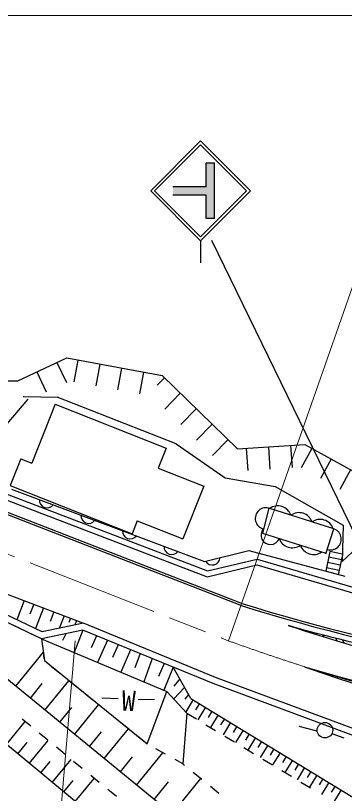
# Model space of a CAD drawing. Units: millimetres, scale not verified. Extents: x 40000 to 680000, y 20000 to 380000.
# Drawn here: x 110406 to 140054, y 264522 to 334651 of the extents above; entities that cross this region are included whole.
import ezdxf
from ezdxf.enums import TextEntityAlignment as Align

# ---------------------------------------------------------------- set-up
doc = ezdxf.new("R2010")
doc.units = ezdxf.units.MM
doc.header["$LTSCALE"] = 1000
doc.linetypes.add('CHAIN', pattern=[18.5, 12, -1.5, 3.5, -1.5])
for name, color, linetype, lineweight in [('M-BGD', 7, 'Continuous', 25), ('M-BMK', 2, 'CHAIN', 13), ('M-STR-HTXT', 7, 'Continuous', 13), ('M-STR-STRC', 7, 'Continuous', 25)]:
    doc.layers.add(name, color=color, linetype=linetype, lineweight=lineweight)
doc.styles.add('ＭＳ ゴシック', font='')
doc.styles.get('ＭＳ ゴシック').set_extended_font_data('MS Gothic')

msp = doc.modelspace()

# ---------------------------------------------------------------- hatches: boundary and pattern name
at = {"layer": 'M-STR-STRC'}
msp.add_hatch(color=256, dxfattribs=at).paths.add_polyline_path([(124586, 319223), (127586, 319223), (127586, 321348), (128336, 321348), (128336, 316348), (127586, 316348), (127586, 318473), (124586, 318473)])

# ---------------------------------------------------------------- linework, layer by layer
at = {"layer": 'M-BGD'}
for p, q in [((110604, 301732), (115022, 303783)), ((115022, 303783), (123621, 302205)), ((78250, 302994), (127674, 284061)), ((78428, 303461), (127708, 284583)), ((114142, 303375), (114985, 301561)), ((116035, 303597), (115674, 301630)), ((118003, 303236), (117642, 301269)), ((112328, 302533), (113171, 300719)), ((119970, 302875), (119609, 300908)), ((121937, 302514), (121576, 300547)), ((130652, 281497), (77798, 302028)), ((130724, 281684), (77870, 302215)), ((108316, 301732), (110604, 301732)), ((123827, 302004), (123167, 301329)), ((123621, 302205), (130405, 295579)), ((111098, 300301), (111156, 300312)), ((111156, 300312), (114154, 300233)), ((124883, 296052), (114154, 300233)), ((125258, 300607), (123860, 299176)), ((107488, 295342), (111551, 300075)), ((113965, 299611), (111863, 294305)), ((113965, 299611), (123972, 295646)), ((126688, 299209), (125291, 297778)), ((128119, 297812), (126722, 296381)), ((124883, 296052), (129301, 292975)), ((129550, 296414), (128152, 294984)), ((130405, 295579), (136480, 295973)), ((136480, 295973), (142317, 292739)), ((123972, 295646), (123263, 293855)), ((131208, 295631), (131337, 293635)), ((133204, 295761), (133333, 293765)), ((135199, 295890), (135329, 293894)), ((137107, 295626), (136138, 293876)), ((110877, 294695), (109917, 292271)), ((110877, 294695), (111863, 294305)), ((138856, 294656), (137887, 292907)), ((123263, 293855), (127371, 292227)), ((140606, 293687), (139636, 291938)), ((129301, 292975), (133797, 292187)), ((109917, 292271), (120909, 287916)), ((110052, 291950), (127447, 285442)), ((127371, 292227), (125487, 287472)), ((133797, 292187), (139951, 288715)), ((145611, 290944), (139852, 285422)), ((90650, 289731), (116526, 279870)), ((112818, 279081), (90650, 289731)), ((133245, 290234), (132653, 287986)), ((139083, 288380), (133245, 290234)), ((112742, 278452), (90408, 289182)), ((121378, 289100), (120909, 287916)), ((121378, 289100), (125487, 287472)), ((138373, 286132), (139083, 288380)), ((139951, 288715), (139852, 285422)), ((132653, 287986), (138373, 286171)), ((127447, 285442), (131431, 286428)), ((131431, 286428), (140089, 284120)), ((138739, 286325), (138373, 284574)), ((139872, 286087), (138739, 286325)), ((127708, 284583), (132184, 285643)), ((132184, 285643), (141308, 282973)), ((139781, 285596), (138637, 285835)), ((139870, 286020), (139497, 284239)), ((127674, 284061), (132170, 285126)), ((132170, 285126), (141203, 282483)), ((139576, 284617), (138432, 284856)), ((139679, 285106), (138534, 285346)), ((111188, 281904), (110530, 280180)), ((112050, 281576), (111707, 280677)), ((112912, 281247), (112200, 279378)), ((113846, 280891), (113516, 280025)), ((114781, 280535), (114351, 279407)), ((110831, 279385), (109928, 279816)), ((116526, 279870), (112818, 279081)), ((115345, 280320), (115199, 279939)), ((115908, 280105), (115756, 279706)), ((116376, 279927), (116357, 279879)), ((128438, 274979), (116526, 279870)), ((116469, 279245), (112742, 278452)), ((116469, 279245), (115691, 277217)), ((128219, 274420), (116469, 279245)), ((112636, 278524), (111733, 278955)), ((112742, 278452), (124055, 273717)), ((112742, 278452), (113030, 276517)), ((114943, 278920), (114647, 278312)), ((117711, 278735), (117231, 277661)), ((118688, 278334), (117792, 276338)), ((119671, 277930), (119144, 276774)), ((110421, 274184), (112927, 277250)), ((112975, 276654), (112895, 277651)), ((120770, 277478), (119909, 275452)), ((121629, 277126), (121155, 275847)), ((113030, 276517), (122280, 268983)), ((122732, 276673), (121955, 274595)), ((114395, 275327), (113616, 275954)), ((123817, 276227), (123285, 275078)), ((124607, 275906), (123773, 273835)), ((126214, 273095), (124607, 275906)), ((144373, 269062), (128438, 274979)), ((111740, 273105), (112815, 274420)), ((113060, 272026), (115218, 274665)), ((115954, 274074), (115175, 274701)), ((125216, 274840), (124686, 274190)), ((144165, 268500), (128219, 274420)), ((122280, 268983), (124055, 273717)), ((124055, 273717), (125859, 271754)), ((125650, 274082), (124665, 273053)), ((117512, 272820), (116733, 273447)), ((118177, 273145), (119656, 273082)), ((121472, 273006), (122930, 273026)), ((126008, 273456), (125652, 273007)), ((126408, 272977), (125741, 271883)), ((114390, 270938), (115474, 272263)), ((115720, 269851), (117895, 272511)), ((119070, 271566), (118291, 272193)), ((126974, 272632), (126629, 272065)), ((127540, 272287), (126850, 271155)), ((125859, 271754), (125475, 267189)), ((125859, 271754), (126715, 271237)), ((128104, 271944), (127760, 271379)), ((128668, 271600), (127981, 270472)), ((109578, 268940), (111282, 270997)), ((111777, 270589), (111005, 271224)), ((120628, 270312), (119849, 270939)), ((127571, 270720), (128427, 270203)), ((129230, 271258), (128887, 270695)), ((129792, 270915), (129107, 269792)), ((117061, 268755), (118153, 270090)), ((118402, 267659), (120594, 270340)), ((130351, 270574), (130009, 270014)), ((130911, 270233), (130229, 269114)), ((137598, 270150), (135974, 270546)), ((111641, 267231), (113349, 269294)), ((113321, 269318), (112549, 269953)), ((122186, 269058), (121407, 269685)), ((129283, 269686), (130139, 269169)), ((131470, 269892), (131130, 269334)), ((132030, 269551), (131351, 268436)), ((138929, 269932), (139998, 269521)), ((110610, 268086), (111463, 269116)), ((114865, 268047), (114093, 268682)), ((130994, 268651), (131850, 268134)), ((132588, 269212), (132249, 268655)), ((133145, 268872), (132468, 267761)), ((121312, 265279), (123692, 268190)), ((123919, 268062), (123047, 268552)), ((133701, 268533), (133363, 267979)), ((134256, 268195), (133582, 267088)), ((112676, 266375), (113531, 267408)), ((113710, 265518), (115423, 267587)), ((116409, 266775), (115637, 267411)), ((119857, 266469), (120958, 267815)), ((125475, 267189), (124791, 267573)), ((132706, 267617), (133562, 267100)), ((134809, 267858), (134473, 267305)), ((135363, 267521), (134691, 266418)), ((125642, 267052), (125475, 267189)), ((134418, 266583), (135274, 266066)), ((135914, 267185), (135579, 266634)), ((136465, 266849), (135796, 265750)), ((137014, 266514), (136680, 265966)), ((115785, 263801), (117503, 265875)), ((117954, 265504), (117181, 266140)), ((124500, 262673), (127107, 265861)), ((127194, 265790), (126418, 266421)), ((137564, 266179), (136897, 265085)), ((138111, 265846), (137778, 265300)), ((114748, 264660), (115605, 265695)), ((122906, 263976), (124208, 265568)), ((128745, 264528), (127969, 265159)), ((136130, 265549), (136986, 265031)), ((138658, 265513), (137994, 264422)), ((139203, 265180), (138871, 264636)), ((119498, 264233), (118726, 264869)), ((139748, 264848), (139086, 263762))]:
    msp.add_line(p, q, dxfattribs=at)
for points in [[(136973, 252476), (101946, 281113), (90349, 284741)], [(127940, 254152), (122102, 258570), (102380, 274900), (98751, 276557), (88732, 279554), (85261, 278766), (77766, 270088)], [(126214, 273095), (156507, 254635), (162661, 251362), (169090, 248679), (175796, 246589), (182344, 245603), (188615, 244774)]]:
    msp.add_lwpolyline(points, dxfattribs=at)
msp.add_circle((138294, 270226), 700, dxfattribs=at)
for centre, radius, start, end in [((113247, 290962), 694, 175.74689, 323.22648), ((134046, 289193), 1250, 19.25174, 125.51194), ((132972, 289314), 962, 68.77292, 257.03826), ((135952, 288587), 1250, 19.25174, 125.51194), ((116993, 289560), 694, 175.74689, 323.22648), ((137859, 287982), 1250, 19.25174, 125.51194), ((133382, 287804), 848, 137.60797, 339.17846), ((138794, 287448), 978, 252.17103, 75.49148), ((120739, 288159), 694, 175.74689, 323.22648), ((135355, 287916), 1250, 199.26872, 305.52892), ((137261, 287311), 1250, 199.26872, 305.52892), ((124486, 286757), 694, 175.74689, 323.22648), ((128143, 285814), 694, 210.16289, 357.64248), ((180234, 439095), 165214, 252.53569, 267.89602), ((180234, 439095), 165014, 252.53569, 267.89602)]:
    msp.add_arc(centre, radius, start, end, dxfattribs=at)
at = {"layer": 'M-BMK'}
msp.add_line((77279, 298835), (129569, 278287), dxfattribs=at)
msp.add_arc((199094, 471619), 205452, 250.22087, 262.09139, dxfattribs=at)
at = {"layer": 'M-STR-HTXT'}
for p, q in [((91679, 334651), (151027, 334651)), ((129606, 278274), (142640, 315560)), ((115779, 278285), (111361, 225903))]:
    msp.add_line(p, q, dxfattribs=at)
at = {"layer": 'M-STR-STRC'}
for p, q in [((122586, 318848), (127086, 323348)), ((131587, 318848), (127086, 323348)), ((122940, 318848), (127086, 322995)), ((131233, 318848), (127086, 322995)), ((128336, 321348), (127586, 321348)), ((127586, 319223), (127586, 321348)), ((128336, 316348), (128336, 321348)), ((127586, 319223), (124586, 319223)), ((122586, 318848), (127086, 314348)), ((122940, 318848), (127086, 314701)), ((127586, 318473), (124586, 318473)), ((127086, 314701), (131233, 318848)), ((127087, 314348), (131587, 318848)), ((127586, 316348), (127586, 318473)), ((128336, 316348), (127586, 316348)), ((127086, 314348), (127086, 312348)), ((145520, 278561), (128085, 314377)), ((137494, 278990), (137578, 278832)), ((138087, 278835), (138191, 278639)), ((139266, 278533), (139410, 278263)), ((139854, 278387), (140018, 278079))]:
    msp.add_line(p, q, dxfattribs=at)
for centre, radius, start, end in [((175506, 422753), 148703, 254.18625, 263.9957), ((188984, 441014), 170134, 251.49413, 260.34992), ((197052, 449396), 183749, 250.74031, 267.42138), ((191687, 467411), 199290, 253.90653, 270.0277)]:
    msp.add_arc(centre, radius, start, end, dxfattribs=at)

# ---------------------------------------------------------------- texts
at = {"layer": 'M-BGD', "style": 'ＭＳ ゴシック'}
msp.add_text('W', height=1833, rotation=356.868, dxfattribs=at).set_placement((120521, 271420), align=Align.BOTTOM_CENTER)

doc.saveas('drawing.dxf')
